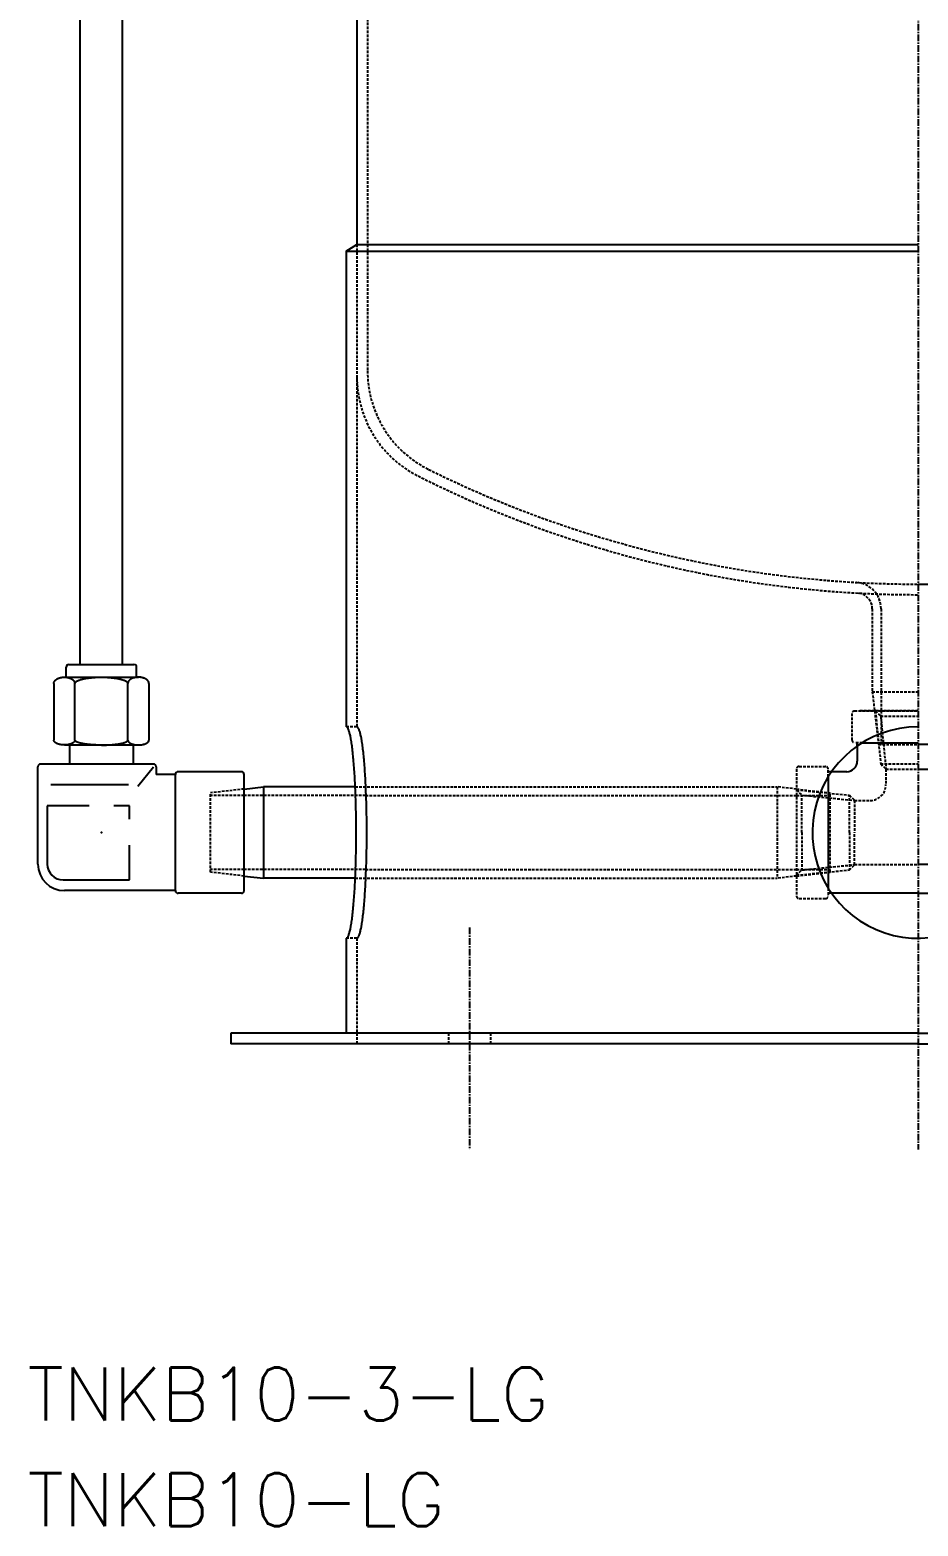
# Model space of a CAD drawing. Extents: x 248 to 570, y 18 to 1071.
# Drawn here: x 248.5 to 416.5, y 18.3 to 301.4 of the extents above; entities that cross this region are included whole.
import ezdxf

# ---------------------------------------------------------------- set-up
doc = ezdxf.new("R2010")
doc.units = 0
doc.linetypes.add('CENTER', pattern=[2, 1.25, -0.25, 0.25, -0.25])
doc.linetypes.add('DASHED', pattern=[0.75, 0.5, -0.25])
doc.layers.get('0').update_dxf_attribs({"linetype": 'CONTINUOUS'})
doc.layers.add('CENTER', color=1, linetype='CENTER')
doc.styles.get("Standard").update_dxf_attribs({"font": 'txt.shx', "bigfont": 'bigfont.shx'})

msp = doc.modelspace()

# ---------------------------------------------------------------- linework, layer by layer
at = {"color": 3, "linetype": 'DASHED'}
for p, q in [((312.35, 519.52), (312.35, 236.88)), ((310.35, 260.81), (310.35, 169.52)), ((407.85, 191.83), (407.85, 176.17)), ((409.5, 191.85), (409.5, 172.52)), ((407.85, 176.17), (408.27, 172.52)), ((407.85, 176.17), (416.5, 176.17)), ((404, 172.02), (404, 167.02)), ((404.5, 172.52), (416.5, 172.52)), ((416.5, 172.52), (405.5, 172.52)), ((408.27, 172.52), (416.5, 172.52)), ((408.27, 172.52), (409, 166.17)), ((408.27, 172.52), (416.5, 172.52)), ((408.43, 172.52), (409.43, 171.52)), ((408.43, 172.52), (409.43, 162.52)), ((409.43, 171.52), (416.5, 171.52)), ((409.43, 171.52), (410.43, 161.52)), ((409.5, 172.52), (409.5, 166.17)), ((310.35, 169.52), (308.35, 169.52)), ((405.97, 166.52), (404.5, 166.52)), ((405, 165.88), (405, 166.52)), ((409, 166.17), (416.5, 166.17)), ((393.5, 161.52), (393.5, 137.52)), ((394, 162.02), (399, 162.02)), ((399.5, 160.05), (399.5, 161.52)), ((409.43, 162.52), (416.5, 162.52)), ((409.43, 162.52), (410.43, 161.52)), ((410.43, 161.52), (416.5, 161.52)), ((410.43, 161.52), (410.43, 158.59)), ((400.14, 161.02), (399.5, 161.02)), ((289.02, 157.75), (282.67, 157.02)), ((282.67, 142.02), (282.67, 157.02)), ((289.02, 156.52), (282.67, 156.52)), ((311.97, 156.52), (289.02, 156.52)), ((310.03, 158.17), (389.85, 158.17)), ((311.97, 156.52), (393.5, 156.52)), ((389.85, 158.17), (389.85, 140.87)), ((393.5, 157.75), (389.85, 158.17)), ((389.85, 158.17), (389.85, 140.87)), ((393.5, 157.75), (399.85, 157.02)), ((393.5, 157.59), (394.5, 156.59)), ((393.5, 157.59), (403.5, 156.59)), ((393.5, 156.52), (399.85, 156.52)), ((394.5, 149.52), (394.5, 156.59)), ((394.5, 156.59), (404.5, 155.59)), ((399.85, 142.02), (399.85, 157.02)), ((403.5, 156.59), (404.5, 155.59)), ((403.5, 149.52), (403.5, 156.59)), ((404.5, 155.59), (404.5, 149.52)), ((404.5, 155.59), (407.43, 155.59)), ((394.5, 149.52), (394.5, 142.44)), ((403.5, 149.52), (403.5, 142.44)), ((404.5, 143.44), (404.5, 149.52)), ((289.02, 142.52), (282.67, 142.52)), ((289.02, 141.29), (282.67, 142.02)), ((311.97, 142.52), (289.02, 142.52)), ((311.97, 142.52), (393.5, 142.52)), ((393.5, 142.52), (399.85, 142.52)), ((393.5, 141.44), (394.5, 142.44)), ((393.5, 141.44), (403.5, 142.44)), ((393.5, 141.29), (399.85, 142.02)), ((394.5, 142.44), (404.5, 143.44)), ((403.5, 142.44), (404.5, 143.44)), ((404.5, 143.44), (416.5, 143.44)), ((310.03, 140.87), (389.85, 140.87)), ((393.5, 141.29), (389.85, 140.87)), ((399.5, 138.98), (399.5, 137.52)), ((394, 137.02), (399, 137.02)), ((400.14, 138.02), (399.5, 138.02)), ((310.35, 129.52), (308.35, 129.52)), ((310.35, 129.52), (310.35, 109.52)), ((327.65, 111.52), (327.65, 109.52)), ((335.65, 111.52), (335.65, 109.52))]:
    msp.add_line(p, q, dxfattribs=at)
at = {"color": 7, "linetype": 'CONTINUOUS'}
for p, q in [((310.35, 470.87), (310.35, 260.81)), ((258.02, 181.32), (258.02, 447.72)), ((266.02, 181.32), (266.02, 447.72)), ((308.35, 259.52), (310.35, 260.81)), ((310.35, 260.81), (416.5, 260.81)), ((308.35, 259.52), (308.35, 169.52)), ((308.5, 259.52), (416.5, 259.52)), ((255.85, 181.32), (268.18, 181.32)), ((255.01, 178.92), (269.02, 178.92)), ((255.35, 178.92), (255.35, 180.82)), ((268.68, 178.92), (268.68, 180.82)), ((253.02, 177.71), (253.02, 167.02)), ((257.01, 167.02), (257.01, 177.99)), ((267.02, 167.02), (267.02, 177.99)), ((271.02, 177.71), (271.02, 167.02)), ((255.01, 166.09), (269.02, 166.09)), ((256, 166.09), (256, 162.48)), ((268.03, 166.09), (268.03, 162.48)), ((405, 165.88), (405, 163.02)), ((405.97, 166.52), (416.5, 166.52)), ((424, 166.17), (416.5, 166.17)), ((250.02, 143.52), (250.02, 161.98)), ((271.87, 162.48), (250.52, 162.48)), ((268.92, 158.29), (271.87, 161.98)), ((272.37, 161.98), (272.37, 160.52)), ((416.5, 161.52), (422.57, 161.52)), ((252.47, 158.63), (267.12, 158.63)), ((276.02, 160.52), (272.37, 160.52)), ((276.02, 138.52), (276.02, 160.52)), ((288.52, 161.02), (276.52, 161.02)), ((289.02, 138.52), (289.02, 160.52)), ((399.5, 160.05), (399.5, 138.98)), ((403, 161.02), (400.14, 161.02)), ((289.02, 157.75), (292.67, 158.17)), ((292.67, 158.17), (292.67, 140.87)), ((310.03, 158.17), (292.67, 158.17)), ((251.79, 154.58), (251.79, 143.55)), ((259.71, 154.58), (251.79, 154.58)), ((267.33, 154.58), (264.34, 154.58)), ((267.33, 152.05), (267.33, 154.58)), ((267.33, 140.55), (267.33, 147.12)), ((428.5, 143.44), (416.5, 143.44)), ((254.79, 140.55), (267.33, 140.55)), ((289.02, 141.29), (292.67, 140.87)), ((310.03, 140.87), (292.67, 140.87)), ((276.02, 138.52), (255.02, 138.52)), ((288.52, 138.02), (276.52, 138.02)), ((416.5, 138.02), (400.14, 138.02)), ((416.5, 138.02), (433.5, 138.02)), ((308.35, 129.52), (308.35, 111.52)), ((416.5, 111.52), (286.5, 111.52)), ((286.5, 111.52), (286.5, 109.52)), ((416.5, 111.52), (522.49, 111.52)), ((416.5, 109.52), (286.5, 109.52)), ((416.5, 109.52), (546.5, 109.52))]:
    msp.add_line(p, q, dxfattribs=at)
for points in [[(253.01, 177.71, 0), (253.02, 177.74, 0), (253.02, 177.76, 0), (253.02, 177.79, 0), (253.03, 177.82, 0), (253.03, 177.85, 0), (253.04, 177.88, 0), (253.04, 177.91, 0), (253.05, 177.94, 0), (253.06, 177.97, 0), (253.07, 178, 0), (253.09, 178.03, 0), (253.1, 178.06, 0), (253.12, 178.09, 0), (253.13, 178.11, 0), (253.15, 178.14, 0), (253.17, 178.17, 0), (253.19, 178.2, 0), (253.21, 178.22, 0), (253.23, 178.25, 0), (253.25, 178.28, 0), (253.28, 178.3, 0), (253.3, 178.33, 0), (253.32, 178.35, 0), (253.35, 178.38, 0), (253.38, 178.4, 0), (253.41, 178.43, 0), (253.44, 178.45, 0), (253.47, 178.47, 0), (253.5, 178.5, 0), (253.53, 178.52, 0), (253.57, 178.54, 0), (253.6, 178.56, 0), (253.63, 178.58, 0), (253.67, 178.6, 0), (253.71, 178.62, 0), (253.75, 178.64, 0), (253.78, 178.66, 0), (253.82, 178.68, 0), (253.86, 178.7, 0), (253.9, 178.71, 0), (253.94, 178.73, 0), (253.99, 178.75, 0), (254.03, 178.76, 0), (254.07, 178.77, 0), (254.12, 178.79, 0), (254.16, 178.8, 0), (254.2, 178.81, 0), (254.25, 178.82, 0), (254.29, 178.84, 0), (254.34, 178.85, 0), (254.39, 178.86, 0), (254.43, 178.87, 0), (254.48, 178.87, 0), (254.53, 178.88, 0), (254.57, 178.89, 0), (254.62, 178.89, 0), (254.67, 178.9, 0), (254.72, 178.9, 0), (254.77, 178.91, 0), (254.82, 178.91, 0), (254.87, 178.91, 0), (254.91, 178.91, 0), (254.96, 178.92, 0), (255.01, 178.92, 0), (255.06, 178.92, 0), (255.11, 178.91, 0), (255.16, 178.91, 0), (255.21, 178.91, 0), (255.26, 178.91, 0), (255.31, 178.9, 0), (255.35, 178.9, 0), (255.4, 178.89, 0), (255.45, 178.89, 0), (255.5, 178.88, 0), (255.54, 178.87, 0), (255.59, 178.87, 0), (255.64, 178.86, 0), (255.69, 178.85, 0), (255.73, 178.84, 0), (255.78, 178.82, 0), (255.82, 178.81, 0), (255.87, 178.8, 0), (255.91, 178.79, 0), (255.95, 178.77, 0), (256, 178.76, 0), (256.04, 178.75, 0), (256.08, 178.73, 0), (256.12, 178.71, 0), (256.16, 178.7, 0), (256.2, 178.68, 0), (256.24, 178.66, 0), (256.28, 178.64, 0), (256.32, 178.62, 0), (256.35, 178.6, 0), (256.39, 178.58, 0), (256.43, 178.56, 0), (256.46, 178.54, 0), (256.49, 178.52, 0), (256.52, 178.5, 0), (256.56, 178.47, 0), (256.59, 178.45, 0), (256.62, 178.43, 0), (256.64, 178.4, 0), (256.67, 178.38, 0), (256.7, 178.35, 0), (256.73, 178.33, 0), (256.75, 178.3, 0), (256.77, 178.28, 0), (256.8, 178.25, 0), (256.82, 178.22, 0), (256.84, 178.2, 0), (256.86, 178.17, 0), (256.88, 178.14, 0), (256.89, 178.11, 0), (256.91, 178.09, 0), (256.92, 178.06, 0), (256.94, 178.03, 0), (256.95, 178, 0), (256.96, 177.97, 0), (256.97, 177.94, 0), (256.98, 177.91, 0), (256.99, 177.88, 0), (257, 177.85, 0), (257, 177.82, 0), (257, 177.79, 0), (257.01, 177.76, 0), (257.01, 177.74, 0), (257.01, 177.71, 0)], [(257.01, 177.71, 0), (257.01, 177.74, 0), (257.02, 177.76, 0), (257.02, 177.79, 0), (257.03, 177.82, 0), (257.05, 177.85, 0), (257.06, 177.88, 0), (257.08, 177.91, 0), (257.11, 177.94, 0), (257.13, 177.97, 0), (257.16, 178, 0), (257.19, 178.03, 0), (257.23, 178.06, 0), (257.26, 178.09, 0), (257.3, 178.11, 0), (257.35, 178.14, 0), (257.39, 178.17, 0), (257.44, 178.2, 0), (257.49, 178.22, 0), (257.54, 178.25, 0), (257.6, 178.28, 0), (257.66, 178.3, 0), (257.72, 178.33, 0), (257.79, 178.35, 0), (257.85, 178.38, 0), (257.92, 178.4, 0), (258, 178.43, 0), (258.07, 178.45, 0), (258.15, 178.47, 0), (258.23, 178.5, 0), (258.31, 178.52, 0), (258.39, 178.54, 0), (258.48, 178.56, 0), (258.56, 178.58, 0), (258.65, 178.6, 0), (258.75, 178.62, 0), (258.84, 178.64, 0), (258.94, 178.66, 0), (259.03, 178.68, 0), (259.13, 178.7, 0), (259.23, 178.71, 0), (259.34, 178.73, 0), (259.44, 178.75, 0), (259.55, 178.76, 0), (259.66, 178.77, 0), (259.76, 178.79, 0), (259.88, 178.8, 0), (259.99, 178.81, 0), (260.1, 178.82, 0), (260.21, 178.84, 0), (260.33, 178.85, 0), (260.44, 178.86, 0), (260.56, 178.87, 0), (260.68, 178.87, 0), (260.8, 178.88, 0), (260.92, 178.89, 0), (261.04, 178.89, 0), (261.16, 178.9, 0), (261.28, 178.9, 0), (261.4, 178.91, 0), (261.52, 178.91, 0), (261.65, 178.91, 0), (261.77, 178.91, 0), (261.89, 178.92, 0), (262.01, 178.92, 0), (262.14, 178.92, 0), (262.26, 178.91, 0), (262.38, 178.91, 0), (262.51, 178.91, 0), (262.63, 178.91, 0), (262.75, 178.9, 0), (262.87, 178.9, 0), (262.99, 178.89, 0), (263.11, 178.89, 0), (263.23, 178.88, 0), (263.35, 178.87, 0), (263.47, 178.87, 0), (263.58, 178.86, 0), (263.7, 178.85, 0), (263.82, 178.84, 0), (263.93, 178.82, 0), (264.04, 178.81, 0), (264.15, 178.8, 0), (264.27, 178.79, 0), (264.38, 178.77, 0), (264.48, 178.76, 0), (264.59, 178.75, 0), (264.69, 178.73, 0), (264.8, 178.71, 0), (264.9, 178.7, 0), (265, 178.68, 0), (265.1, 178.66, 0), (265.19, 178.64, 0), (265.29, 178.62, 0), (265.38, 178.6, 0), (265.47, 178.58, 0), (265.56, 178.56, 0), (265.64, 178.54, 0), (265.72, 178.52, 0), (265.81, 178.5, 0), (265.88, 178.47, 0), (265.96, 178.45, 0), (266.04, 178.43, 0), (266.11, 178.4, 0), (266.18, 178.38, 0), (266.24, 178.35, 0), (266.31, 178.33, 0), (266.37, 178.3, 0), (266.43, 178.28, 0), (266.49, 178.25, 0), (266.54, 178.22, 0), (266.59, 178.2, 0), (266.64, 178.17, 0), (266.69, 178.14, 0), (266.73, 178.11, 0), (266.77, 178.09, 0), (266.81, 178.06, 0), (266.84, 178.03, 0), (266.87, 178, 0), (266.9, 177.97, 0), (266.93, 177.94, 0), (266.95, 177.91, 0), (266.97, 177.88, 0), (266.98, 177.85, 0), (267, 177.82, 0), (267.01, 177.79, 0), (267.01, 177.76, 0), (267.02, 177.74, 0), (267.02, 177.71, 0)], [(271.01, 177.71, 0), (271.01, 177.74, 0), (271.01, 177.76, 0), (271.01, 177.79, 0), (271.01, 177.82, 0), (271, 177.85, 0), (270.99, 177.88, 0), (270.99, 177.91, 0), (270.98, 177.94, 0), (270.97, 177.97, 0), (270.95, 178, 0), (270.94, 178.03, 0), (270.93, 178.06, 0), (270.91, 178.09, 0), (270.9, 178.11, 0), (270.88, 178.14, 0), (270.86, 178.17, 0), (270.84, 178.2, 0), (270.82, 178.22, 0), (270.8, 178.25, 0), (270.78, 178.28, 0), (270.76, 178.3, 0), (270.73, 178.33, 0), (270.7, 178.35, 0), (270.68, 178.38, 0), (270.65, 178.4, 0), (270.62, 178.43, 0), (270.59, 178.45, 0), (270.56, 178.47, 0), (270.53, 178.5, 0), (270.5, 178.52, 0), (270.46, 178.54, 0), (270.43, 178.56, 0), (270.39, 178.58, 0), (270.36, 178.6, 0), (270.32, 178.62, 0), (270.29, 178.64, 0), (270.25, 178.66, 0), (270.21, 178.68, 0), (270.17, 178.7, 0), (270.13, 178.71, 0), (270.09, 178.73, 0), (270.05, 178.75, 0), (270, 178.76, 0), (269.96, 178.77, 0), (269.92, 178.79, 0), (269.87, 178.8, 0), (269.83, 178.81, 0), (269.78, 178.82, 0), (269.74, 178.84, 0), (269.69, 178.85, 0), (269.64, 178.86, 0), (269.6, 178.87, 0), (269.55, 178.87, 0), (269.5, 178.88, 0), (269.46, 178.89, 0), (269.41, 178.89, 0), (269.36, 178.9, 0), (269.31, 178.9, 0), (269.26, 178.91, 0), (269.21, 178.91, 0), (269.17, 178.91, 0), (269.12, 178.91, 0), (269.07, 178.92, 0), (269.02, 178.92, 0), (268.97, 178.92, 0), (268.92, 178.91, 0), (268.87, 178.91, 0), (268.82, 178.91, 0), (268.77, 178.91, 0), (268.73, 178.9, 0), (268.68, 178.9, 0), (268.63, 178.89, 0), (268.58, 178.89, 0), (268.53, 178.88, 0), (268.49, 178.87, 0), (268.44, 178.87, 0), (268.39, 178.86, 0), (268.35, 178.85, 0), (268.3, 178.84, 0), (268.25, 178.82, 0), (268.21, 178.81, 0), (268.16, 178.8, 0), (268.12, 178.79, 0), (268.08, 178.77, 0), (268.03, 178.76, 0), (267.99, 178.75, 0), (267.95, 178.73, 0), (267.91, 178.71, 0), (267.87, 178.7, 0), (267.83, 178.68, 0), (267.79, 178.66, 0), (267.75, 178.64, 0), (267.71, 178.62, 0), (267.68, 178.6, 0), (267.64, 178.58, 0), (267.61, 178.56, 0), (267.57, 178.54, 0), (267.54, 178.52, 0), (267.51, 178.5, 0), (267.47, 178.47, 0), (267.44, 178.45, 0), (267.41, 178.43, 0), (267.38, 178.4, 0), (267.36, 178.38, 0), (267.33, 178.35, 0), (267.31, 178.33, 0), (267.28, 178.3, 0), (267.26, 178.28, 0), (267.23, 178.25, 0), (267.21, 178.22, 0), (267.19, 178.2, 0), (267.17, 178.17, 0), (267.15, 178.14, 0), (267.14, 178.11, 0), (267.12, 178.09, 0), (267.11, 178.06, 0), (267.09, 178.03, 0), (267.08, 178, 0), (267.07, 177.97, 0), (267.06, 177.94, 0), (267.05, 177.91, 0), (267.04, 177.88, 0), (267.04, 177.85, 0), (267.03, 177.82, 0), (267.03, 177.79, 0), (267.02, 177.76, 0), (267.02, 177.74, 0), (267.02, 177.71, 0)], [(308.35, 129.52, 0), (308.4, 129.52, 0), (308.44, 129.54, 0), (308.49, 129.57, 0), (308.53, 129.61, 0), (308.58, 129.67, 0), (308.62, 129.73, 0), (308.67, 129.81, 0), (308.71, 129.9, 0), (308.76, 130, 0), (308.8, 130.12, 0), (308.85, 130.24, 0), (308.89, 130.38, 0), (308.94, 130.53, 0), (308.98, 130.69, 0), (309.02, 130.86, 0), (309.06, 131.04, 0), (309.11, 131.23, 0), (309.15, 131.44, 0), (309.19, 131.65, 0), (309.23, 131.88, 0), (309.27, 132.12, 0), (309.31, 132.36, 0), (309.35, 132.62, 0), (309.39, 132.89, 0), (309.43, 133.16, 0), (309.46, 133.45, 0), (309.5, 133.75, 0), (309.53, 134.06, 0), (309.57, 134.37, 0), (309.6, 134.7, 0), (309.64, 135.03, 0), (309.67, 135.37, 0), (309.7, 135.73, 0), (309.73, 136.09, 0), (309.76, 136.45, 0), (309.79, 136.83, 0), (309.82, 137.21, 0), (309.85, 137.6, 0), (309.88, 138, 0), (309.9, 138.41, 0), (309.93, 138.82, 0), (309.95, 139.23, 0), (309.97, 139.66, 0), (310, 140.09, 0), (310.02, 140.52, 0), (310.04, 140.97, 0), (310.06, 141.41, 0), (310.07, 141.86, 0), (310.09, 142.32, 0), (310.11, 142.78, 0), (310.12, 143.24, 0), (310.14, 143.71, 0), (310.15, 144.18, 0), (310.16, 144.66, 0), (310.17, 145.13, 0), (310.18, 145.62, 0), (310.19, 146.1, 0), (310.2, 146.58, 0), (310.2, 147.07, 0), (310.21, 147.56, 0), (310.21, 148.04, 0), (310.21, 148.53, 0), (310.22, 149.03, 0), (310.22, 149.52, 0), (310.22, 150.01, 0), (310.21, 150.5, 0), (310.21, 150.99, 0), (310.21, 151.48, 0), (310.2, 151.97, 0), (310.2, 152.45, 0), (310.19, 152.94, 0), (310.18, 153.42, 0), (310.17, 153.9, 0), (310.16, 154.38, 0), (310.15, 154.85, 0), (310.14, 155.32, 0), (310.12, 155.79, 0), (310.11, 156.25, 0), (310.09, 156.71, 0), (310.07, 157.17, 0), (310.06, 157.62, 0), (310.04, 158.07, 0), (310.02, 158.51, 0), (310, 158.94, 0), (309.97, 159.37, 0), (309.95, 159.8, 0), (309.93, 160.22, 0), (309.9, 160.63, 0), (309.88, 161.03, 0), (309.85, 161.43, 0), (309.82, 161.82, 0), (309.79, 162.2, 0), (309.76, 162.58, 0), (309.73, 162.95, 0), (309.7, 163.31, 0), (309.67, 163.66, 0), (309.64, 164, 0), (309.6, 164.34, 0), (309.57, 164.66, 0), (309.53, 164.98, 0), (309.5, 165.28, 0), (309.46, 165.58, 0), (309.43, 165.87, 0), (309.39, 166.15, 0), (309.35, 166.41, 0), (309.31, 166.67, 0), (309.27, 166.92, 0), (309.23, 167.16, 0), (309.19, 167.38, 0), (309.15, 167.6, 0), (309.11, 167.8, 0), (309.06, 167.99, 0), (309.02, 168.18, 0), (308.98, 168.35, 0), (308.94, 168.51, 0), (308.89, 168.66, 0), (308.85, 168.79, 0), (308.8, 168.92, 0), (308.76, 169.03, 0), (308.71, 169.13, 0), (308.67, 169.22, 0), (308.62, 169.3, 0), (308.58, 169.37, 0), (308.53, 169.42, 0), (308.49, 169.46, 0), (308.44, 169.49, 0), (308.4, 169.51, 0), (308.35, 169.52, 0)], [(257.01, 167.02, 0), (257.01, 167, 0), (257.01, 166.97, 0), (257, 166.95, 0), (257, 166.93, 0), (257, 166.91, 0), (256.99, 166.88, 0), (256.98, 166.86, 0), (256.97, 166.84, 0), (256.96, 166.81, 0), (256.95, 166.79, 0), (256.94, 166.77, 0), (256.92, 166.75, 0), (256.91, 166.73, 0), (256.89, 166.71, 0), (256.88, 166.68, 0), (256.86, 166.66, 0), (256.84, 166.64, 0), (256.82, 166.62, 0), (256.8, 166.6, 0), (256.77, 166.58, 0), (256.75, 166.56, 0), (256.73, 166.54, 0), (256.7, 166.52, 0), (256.67, 166.5, 0), (256.64, 166.48, 0), (256.62, 166.46, 0), (256.59, 166.44, 0), (256.56, 166.43, 0), (256.52, 166.41, 0), (256.49, 166.39, 0), (256.46, 166.38, 0), (256.43, 166.36, 0), (256.39, 166.34, 0), (256.35, 166.33, 0), (256.32, 166.31, 0), (256.28, 166.3, 0), (256.24, 166.28, 0), (256.2, 166.27, 0), (256.16, 166.26, 0), (256.12, 166.24, 0), (256.08, 166.23, 0), (256.04, 166.22, 0), (256, 166.21, 0), (255.95, 166.19, 0), (255.91, 166.19, 0), (255.87, 166.18, 0), (255.82, 166.16, 0), (255.78, 166.16, 0), (255.73, 166.15, 0), (255.69, 166.14, 0), (255.64, 166.13, 0), (255.59, 166.12, 0), (255.54, 166.12, 0), (255.5, 166.11, 0), (255.45, 166.11, 0), (255.4, 166.1, 0), (255.35, 166.1, 0), (255.31, 166.09, 0), (255.26, 166.09, 0), (255.21, 166.09, 0), (255.16, 166.09, 0), (255.11, 166.09, 0), (255.06, 166.09, 0), (255.01, 166.09, 0), (254.96, 166.09, 0), (254.91, 166.09, 0), (254.87, 166.09, 0), (254.82, 166.09, 0), (254.77, 166.09, 0), (254.72, 166.09, 0), (254.67, 166.1, 0), (254.62, 166.1, 0), (254.57, 166.11, 0), (254.53, 166.11, 0), (254.48, 166.12, 0), (254.43, 166.12, 0), (254.39, 166.13, 0), (254.34, 166.14, 0), (254.29, 166.15, 0), (254.25, 166.16, 0), (254.2, 166.16, 0), (254.16, 166.18, 0), (254.12, 166.19, 0), (254.07, 166.19, 0), (254.03, 166.21, 0), (253.99, 166.22, 0), (253.94, 166.23, 0), (253.9, 166.24, 0), (253.86, 166.26, 0), (253.82, 166.27, 0), (253.78, 166.28, 0), (253.75, 166.3, 0), (253.71, 166.31, 0), (253.67, 166.33, 0), (253.63, 166.34, 0), (253.6, 166.36, 0), (253.57, 166.38, 0), (253.53, 166.39, 0), (253.5, 166.41, 0), (253.47, 166.43, 0), (253.44, 166.44, 0), (253.41, 166.46, 0), (253.38, 166.48, 0), (253.35, 166.5, 0), (253.32, 166.52, 0), (253.3, 166.54, 0), (253.28, 166.56, 0), (253.25, 166.58, 0), (253.23, 166.6, 0), (253.21, 166.62, 0), (253.19, 166.64, 0), (253.17, 166.66, 0), (253.15, 166.68, 0), (253.13, 166.71, 0), (253.12, 166.73, 0), (253.1, 166.75, 0), (253.09, 166.77, 0), (253.07, 166.79, 0), (253.06, 166.81, 0), (253.05, 166.84, 0), (253.04, 166.86, 0), (253.04, 166.88, 0), (253.03, 166.91, 0), (253.03, 166.93, 0), (253.02, 166.95, 0), (253.02, 166.97, 0), (253.02, 167, 0), (253.01, 167.02, 0)], [(262.01, 166.07, 0), (261.95, 166.07, 0), (261.89, 166.07, 0), (261.83, 166.07, 0), (261.77, 166.07, 0), (261.71, 166.07, 0), (261.65, 166.07, 0), (261.59, 166.07, 0), (261.53, 166.07, 0), (261.47, 166.07, 0), (261.41, 166.07, 0), (261.35, 166.07, 0), (261.29, 166.08, 0), (261.23, 166.08, 0), (261.17, 166.08, 0), (261.11, 166.08, 0), (261.05, 166.08, 0), (260.99, 166.09, 0), (260.93, 166.09, 0), (260.87, 166.09, 0), (260.81, 166.09, 0), (260.75, 166.09, 0), (260.69, 166.1, 0), (260.63, 166.1, 0), (260.57, 166.1, 0), (260.52, 166.11, 0), (260.46, 166.11, 0), (260.4, 166.11, 0), (260.34, 166.12, 0), (260.28, 166.12, 0), (260.23, 166.12, 0), (260.17, 166.13, 0), (260.11, 166.13, 0), (260.06, 166.14, 0), (260, 166.14, 0), (259.94, 166.15, 0), (259.89, 166.15, 0), (259.83, 166.16, 0), (259.78, 166.16, 0), (259.72, 166.17, 0), (259.67, 166.17, 0), (259.62, 166.18, 0), (259.56, 166.18, 0), (259.51, 166.19, 0), (259.46, 166.19, 0), (259.4, 166.2, 0), (259.35, 166.21, 0), (259.3, 166.21, 0), (259.25, 166.22, 0), (259.2, 166.22, 0), (259.15, 166.23, 0), (259.1, 166.24, 0), (259.05, 166.25, 0), (259, 166.25, 0), (258.95, 166.26, 0), (258.9, 166.27, 0), (258.85, 166.27, 0), (258.81, 166.28, 0), (258.76, 166.29, 0), (258.71, 166.3, 0), (258.67, 166.3, 0), (258.62, 166.31, 0), (258.57, 166.32, 0), (258.53, 166.33, 0), (258.49, 166.34, 0), (258.44, 166.34, 0), (258.4, 166.35, 0), (258.36, 166.36, 0), (258.32, 166.37, 0), (258.27, 166.38, 0), (258.24, 166.39, 0), (258.19, 166.4, 0), (258.15, 166.41, 0), (258.12, 166.41, 0), (258.08, 166.42, 0), (258.04, 166.43, 0), (258, 166.44, 0), (257.97, 166.45, 0), (257.93, 166.46, 0), (257.89, 166.47, 0), (257.86, 166.48, 0), (257.83, 166.49, 0), (257.79, 166.5, 0), (257.76, 166.51, 0), (257.73, 166.52, 0), (257.7, 166.53, 0), (257.67, 166.54, 0), (257.63, 166.55, 0), (257.61, 166.56, 0), (257.58, 166.57, 0), (257.55, 166.58, 0), (257.52, 166.59, 0), (257.5, 166.6, 0), (257.47, 166.62, 0), (257.44, 166.63, 0), (257.42, 166.64, 0), (257.39, 166.65, 0), (257.37, 166.66, 0), (257.35, 166.67, 0), (257.33, 166.68, 0), (257.31, 166.69, 0), (257.28, 166.7, 0), (257.26, 166.72, 0), (257.25, 166.73, 0), (257.23, 166.74, 0), (257.21, 166.75, 0), (257.19, 166.76, 0), (257.18, 166.77, 0), (257.16, 166.78, 0), (257.15, 166.8, 0), (257.13, 166.81, 0), (257.12, 166.82, 0), (257.11, 166.83, 0), (257.1, 166.84, 0), (257.08, 166.85, 0), (257.07, 166.87, 0), (257.06, 166.88, 0), (257.06, 166.89, 0), (257.05, 166.9, 0), (257.04, 166.91, 0), (257.03, 166.93, 0), (257.03, 166.94, 0), (257.02, 166.95, 0), (257.02, 166.96, 0), (257.02, 166.97, 0), (257.01, 166.98, 0), (257.01, 167, 0), (257.01, 167.01, 0), (257.01, 167.02, 0)], [(262.01, 166.07, 0), (262.08, 166.07, 0), (262.14, 166.07, 0), (262.2, 166.07, 0), (262.26, 166.07, 0), (262.32, 166.07, 0), (262.38, 166.07, 0), (262.44, 166.07, 0), (262.5, 166.07, 0), (262.56, 166.07, 0), (262.62, 166.07, 0), (262.68, 166.07, 0), (262.74, 166.08, 0), (262.8, 166.08, 0), (262.86, 166.08, 0), (262.92, 166.08, 0), (262.98, 166.08, 0), (263.04, 166.09, 0), (263.1, 166.09, 0), (263.16, 166.09, 0), (263.22, 166.09, 0), (263.28, 166.09, 0), (263.34, 166.1, 0), (263.4, 166.1, 0), (263.46, 166.1, 0), (263.51, 166.11, 0), (263.57, 166.11, 0), (263.63, 166.11, 0), (263.69, 166.12, 0), (263.75, 166.12, 0), (263.8, 166.12, 0), (263.86, 166.13, 0), (263.92, 166.13, 0), (263.97, 166.14, 0), (264.03, 166.14, 0), (264.09, 166.15, 0), (264.14, 166.15, 0), (264.2, 166.16, 0), (264.25, 166.16, 0), (264.31, 166.17, 0), (264.36, 166.17, 0), (264.42, 166.18, 0), (264.47, 166.18, 0), (264.52, 166.19, 0), (264.57, 166.19, 0), (264.63, 166.2, 0), (264.68, 166.21, 0), (264.73, 166.21, 0), (264.78, 166.22, 0), (264.83, 166.22, 0), (264.88, 166.23, 0), (264.93, 166.24, 0), (264.98, 166.25, 0), (265.03, 166.25, 0), (265.08, 166.26, 0), (265.13, 166.27, 0), (265.18, 166.27, 0), (265.23, 166.28, 0), (265.27, 166.29, 0), (265.32, 166.3, 0), (265.37, 166.3, 0), (265.41, 166.31, 0), (265.46, 166.32, 0), (265.5, 166.33, 0), (265.54, 166.34, 0), (265.59, 166.34, 0), (265.63, 166.35, 0), (265.67, 166.36, 0), (265.71, 166.37, 0), (265.75, 166.38, 0), (265.8, 166.39, 0), (265.84, 166.4, 0), (265.88, 166.41, 0), (265.92, 166.41, 0), (265.95, 166.42, 0), (265.99, 166.43, 0), (266.03, 166.44, 0), (266.06, 166.45, 0), (266.1, 166.46, 0), (266.14, 166.47, 0), (266.17, 166.48, 0), (266.2, 166.49, 0), (266.24, 166.5, 0), (266.27, 166.51, 0), (266.3, 166.52, 0), (266.33, 166.53, 0), (266.37, 166.54, 0), (266.39, 166.55, 0), (266.43, 166.56, 0), (266.45, 166.57, 0), (266.48, 166.58, 0), (266.51, 166.59, 0), (266.54, 166.6, 0), (266.56, 166.62, 0), (266.59, 166.63, 0), (266.61, 166.64, 0), (266.64, 166.65, 0), (266.66, 166.66, 0), (266.68, 166.67, 0), (266.7, 166.68, 0), (266.73, 166.69, 0), (266.75, 166.7, 0), (266.77, 166.72, 0), (266.79, 166.73, 0), (266.8, 166.74, 0), (266.82, 166.75, 0), (266.84, 166.76, 0), (266.85, 166.77, 0), (266.87, 166.78, 0), (266.88, 166.8, 0), (266.9, 166.81, 0), (266.91, 166.82, 0), (266.92, 166.83, 0), (266.94, 166.84, 0), (266.95, 166.85, 0), (266.96, 166.87, 0), (266.97, 166.88, 0), (266.98, 166.89, 0), (266.98, 166.9, 0), (266.99, 166.91, 0), (267, 166.93, 0), (267, 166.94, 0), (267.01, 166.95, 0), (267.01, 166.96, 0), (267.01, 166.97, 0), (267.02, 166.98, 0), (267.02, 167, 0), (267.02, 167.01, 0), (267.02, 167.02, 0)], [(267.02, 167.02, 0), (267.02, 167, 0), (267.02, 166.97, 0), (267.03, 166.95, 0), (267.03, 166.93, 0), (267.04, 166.91, 0), (267.04, 166.88, 0), (267.05, 166.86, 0), (267.06, 166.84, 0), (267.07, 166.81, 0), (267.08, 166.79, 0), (267.09, 166.77, 0), (267.11, 166.75, 0), (267.12, 166.73, 0), (267.14, 166.71, 0), (267.15, 166.68, 0), (267.17, 166.66, 0), (267.19, 166.64, 0), (267.21, 166.62, 0), (267.23, 166.6, 0), (267.26, 166.58, 0), (267.28, 166.56, 0), (267.31, 166.54, 0), (267.33, 166.52, 0), (267.36, 166.5, 0), (267.38, 166.48, 0), (267.41, 166.46, 0), (267.44, 166.44, 0), (267.47, 166.43, 0), (267.51, 166.41, 0), (267.54, 166.39, 0), (267.57, 166.38, 0), (267.61, 166.36, 0), (267.64, 166.34, 0), (267.68, 166.33, 0), (267.71, 166.31, 0), (267.75, 166.3, 0), (267.79, 166.28, 0), (267.83, 166.27, 0), (267.87, 166.26, 0), (267.91, 166.24, 0), (267.95, 166.23, 0), (267.99, 166.22, 0), (268.03, 166.21, 0), (268.08, 166.19, 0), (268.12, 166.19, 0), (268.16, 166.18, 0), (268.21, 166.16, 0), (268.25, 166.16, 0), (268.3, 166.15, 0), (268.35, 166.14, 0), (268.39, 166.13, 0), (268.44, 166.12, 0), (268.49, 166.12, 0), (268.53, 166.11, 0), (268.58, 166.11, 0), (268.63, 166.1, 0), (268.68, 166.1, 0), (268.73, 166.09, 0), (268.77, 166.09, 0), (268.82, 166.09, 0), (268.87, 166.09, 0), (268.92, 166.09, 0), (268.97, 166.09, 0), (269.02, 166.09, 0), (269.07, 166.09, 0), (269.12, 166.09, 0), (269.17, 166.09, 0), (269.21, 166.09, 0), (269.26, 166.09, 0), (269.31, 166.09, 0), (269.36, 166.1, 0), (269.41, 166.1, 0), (269.46, 166.11, 0), (269.5, 166.11, 0), (269.55, 166.12, 0), (269.6, 166.12, 0), (269.64, 166.13, 0), (269.69, 166.14, 0), (269.74, 166.15, 0), (269.78, 166.16, 0), (269.83, 166.16, 0), (269.87, 166.18, 0), (269.92, 166.19, 0), (269.96, 166.19, 0), (270, 166.21, 0), (270.05, 166.22, 0), (270.09, 166.23, 0), (270.13, 166.24, 0), (270.17, 166.26, 0), (270.21, 166.27, 0), (270.25, 166.28, 0), (270.29, 166.3, 0), (270.32, 166.31, 0), (270.36, 166.33, 0), (270.39, 166.34, 0), (270.43, 166.36, 0), (270.46, 166.38, 0), (270.5, 166.39, 0), (270.53, 166.41, 0), (270.56, 166.43, 0), (270.59, 166.44, 0), (270.62, 166.46, 0), (270.65, 166.48, 0), (270.68, 166.5, 0), (270.7, 166.52, 0), (270.73, 166.54, 0), (270.76, 166.56, 0), (270.78, 166.58, 0), (270.8, 166.6, 0), (270.82, 166.62, 0), (270.84, 166.64, 0), (270.86, 166.66, 0), (270.88, 166.68, 0), (270.9, 166.71, 0), (270.91, 166.73, 0), (270.93, 166.75, 0), (270.94, 166.77, 0), (270.95, 166.79, 0), (270.97, 166.81, 0), (270.98, 166.84, 0), (270.99, 166.86, 0), (270.99, 166.88, 0), (271, 166.91, 0), (271.01, 166.93, 0), (271.01, 166.95, 0), (271.01, 166.97, 0), (271.01, 167, 0), (271.01, 167.02, 0)]]:
    msp.add_polyline3d(points, dxfattribs=at)
at = {"color": 3, "linetype": 'DASHED'}
msp.add_polyline3d([(310.35, 129.52, 0), (310.4, 129.52, 0), (310.44, 129.54, 0), (310.49, 129.57, 0), (310.53, 129.61, 0), (310.58, 129.67, 0), (310.62, 129.73, 0), (310.67, 129.81, 0), (310.71, 129.9, 0), (310.76, 130, 0), (310.8, 130.12, 0), (310.85, 130.24, 0), (310.89, 130.38, 0), (310.94, 130.53, 0), (310.98, 130.69, 0), (311.02, 130.86, 0), (311.06, 131.04, 0), (311.11, 131.23, 0), (311.15, 131.44, 0), (311.19, 131.65, 0), (311.23, 131.88, 0), (311.27, 132.12, 0), (311.31, 132.36, 0), (311.35, 132.62, 0), (311.39, 132.89, 0), (311.43, 133.16, 0), (311.46, 133.45, 0), (311.5, 133.75, 0), (311.53, 134.06, 0), (311.57, 134.37, 0), (311.6, 134.7, 0), (311.64, 135.03, 0), (311.67, 135.37, 0), (311.7, 135.73, 0), (311.73, 136.09, 0), (311.76, 136.45, 0), (311.79, 136.83, 0), (311.82, 137.21, 0), (311.85, 137.6, 0), (311.88, 138, 0), (311.9, 138.41, 0), (311.93, 138.82, 0), (311.95, 139.23, 0), (311.97, 139.66, 0), (312, 140.09, 0), (312.02, 140.52, 0), (312.04, 140.97, 0), (312.06, 141.41, 0), (312.07, 141.86, 0), (312.09, 142.32, 0), (312.11, 142.78, 0), (312.12, 143.24, 0), (312.14, 143.71, 0), (312.15, 144.18, 0), (312.16, 144.66, 0), (312.17, 145.13, 0), (312.18, 145.62, 0), (312.19, 146.1, 0), (312.2, 146.58, 0), (312.2, 147.07, 0), (312.21, 147.56, 0), (312.21, 148.04, 0), (312.21, 148.53, 0), (312.22, 149.03, 0), (312.22, 149.52, 0), (312.22, 150.01, 0), (312.21, 150.5, 0), (312.21, 150.99, 0), (312.21, 151.48, 0), (312.2, 151.97, 0), (312.2, 152.45, 0), (312.19, 152.94, 0), (312.18, 153.42, 0), (312.17, 153.9, 0), (312.16, 154.38, 0), (312.15, 154.85, 0), (312.14, 155.32, 0), (312.12, 155.79, 0), (312.11, 156.25, 0), (312.09, 156.71, 0), (312.07, 157.17, 0), (312.06, 157.62, 0), (312.04, 158.07, 0), (312.02, 158.51, 0), (312, 158.94, 0), (311.97, 159.37, 0), (311.95, 159.8, 0), (311.93, 160.22, 0), (311.9, 160.63, 0), (311.88, 161.03, 0), (311.85, 161.43, 0), (311.82, 161.82, 0), (311.79, 162.2, 0), (311.76, 162.58, 0), (311.73, 162.95, 0), (311.7, 163.31, 0), (311.67, 163.66, 0), (311.64, 164, 0), (311.6, 164.34, 0), (311.57, 164.66, 0), (311.53, 164.98, 0), (311.5, 165.28, 0), (311.46, 165.58, 0), (311.43, 165.87, 0), (311.39, 166.15, 0), (311.35, 166.41, 0), (311.31, 166.67, 0), (311.27, 166.92, 0), (311.23, 167.16, 0), (311.19, 167.38, 0), (311.15, 167.6, 0), (311.11, 167.8, 0), (311.06, 167.99, 0), (311.02, 168.18, 0), (310.98, 168.35, 0), (310.94, 168.51, 0), (310.89, 168.66, 0), (310.85, 168.79, 0), (310.8, 168.92, 0), (310.76, 169.03, 0), (310.71, 169.13, 0), (310.67, 169.22, 0), (310.62, 169.3, 0), (310.58, 169.37, 0), (310.53, 169.42, 0), (310.49, 169.46, 0), (310.44, 169.49, 0), (310.4, 169.51, 0), (310.35, 169.52, 0)], dxfattribs=at)
for centre, radius, start, end in [((331.38, 235.77), 21.03, 180, 243.2738), ((333.18, 236.88), 20.83, 180, 243.6122), ((416.5, 404.82), 208.3, 243.6122, 270), ((416.5, 404.82), 210.3, 243.2738, 270), ((404.5, 191.85), 5, 0, 86.7749), ((404.85, 191.83), 3, 0, 86.8691), ((404.5, 172.02), 0.5, 90, 180), ((404.5, 167.02), 0.5, 180, 270), ((394, 161.52), 0.5, 90, 180), ((399, 161.52), 0.5, 0, 90), ((407.43, 158.59), 3, 270, 0), ((394, 137.52), 0.5, 180, 270), ((399, 137.52), 0.5, 270, 0)]:
    msp.add_arc(centre, radius, start, end, dxfattribs=at)
at = {"color": 7, "linetype": 'CONTINUOUS'}
for centre, radius, start, end in [((416.5, 404.82), 208.3, 270, 296.3878), ((255.85, 180.82), 0.5, 90, 180), ((268.18, 180.82), 0.5, 0, 90), ((416.5, 149.52), 20, 90, 324.9004), ((250.52, 161.98), 0.5, 90, 180), ((271.87, 161.98), 0.5, 0, 90), ((403, 163.02), 2, 270, 0), ((276.52, 160.52), 0.5, 90, 180), ((288.52, 160.52), 0.5, 0, 90), ((255.02, 143.52), 5, 180, 270), ((254.79, 143.55), 3, 180, 270), ((276.52, 138.52), 0.5, 180, 270), ((288.52, 138.52), 0.5, 270, 0)]:
    msp.add_arc(centre, radius, start, end, dxfattribs=at)
for p in [(262.02, 149.52), (416.5, 149.52)]:
    msp.add_point(p, dxfattribs=at)
at = {"layer": 'CENTER', "color": 1, "linetype": 'CENTER'}
for p, q in [((416.5, 584.52), (416.5, 89.52)), ((331.65, 131.52), (331.65, 89.52))]:
    msp.add_line(p, q, dxfattribs=at)

# ---------------------------------------------------------------- texts
at = {"color": 7, "linetype": 'CONTINUOUS'}
for s, p in [('TNKB10-3-LG', (248.07, 38.28)), ('TNKB10-LG', (248.07, 18.28))]:
    msp.add_text(s, height=10, dxfattribs=at).set_placement(p)

doc.saveas('drawing.dxf')
